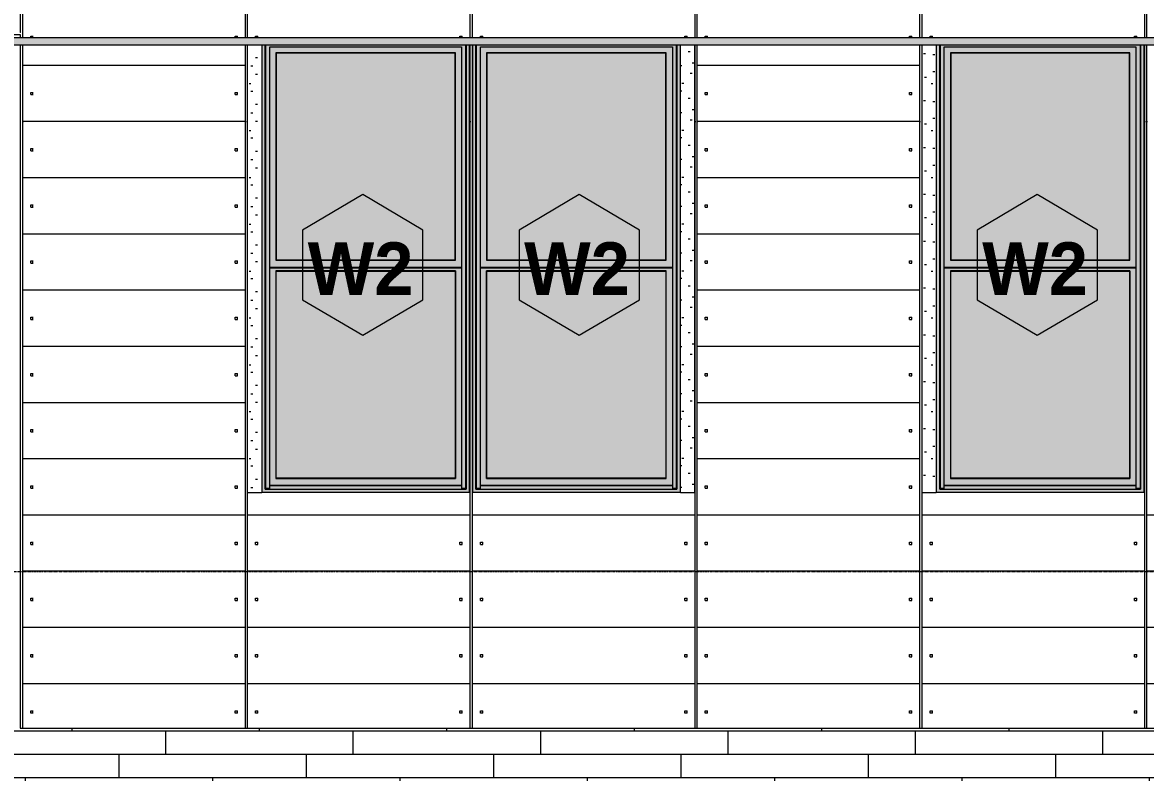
# Model space of a CAD drawing. Header units: inches. Extents: x -4168 to 4202, y -264 to 629.
# Drawn here: x -356 to -164.2, y 101.7 to 229.8 of the extents above; entities that cross this region are included whole.
import ezdxf

# ---------------------------------------------------------------- set-up
doc = ezdxf.new("R2010")
doc.units = ezdxf.units.IN
doc.header["$MEASUREMENT"] = 0
doc.linetypes.add('Grid Line 1_2_', pattern=[0.875, 0.5, -0.125, 0.125, -0.125])
for name, color, linetype, lineweight in [('A-FLOR-LEVL-1', 51, 'Grid Line 1_2_', 9), ('A-GLAZ-1', 151, 'Continuous', 9), ('A-GLAZ-2', 57, 'Continuous', 9), ('A-GLAZ-IDEN', 152, 'Continuous', 9), ('A-WALL-3', 113, 'Continuous', 9), ('A-WALL-PATT-3', 111, 'Continuous', 9)]:
    doc.layers.add(name, color=color, linetype=linetype, lineweight=lineweight)
doc.styles.add('Century Gothic_B', font='GOTHICB.TTF', dxfattribs={"height": 9})

# ---------------------------------------------------------------- blocks, each defined once
blk = doc.blocks.new('Basic Wall _ EXT - FIBER CEMENT - LARGE - ___-2505167-BUILDING ELEVATION - SOUTH')
at = {"layer": 'A-WALL-3'}
for points in [[(10850.69, 227.19), (10851.64, 227.19), (10850.69, 227.25), (9980.69, 227.25), (9979.94, 227.19), (10840.83, 227.19)], [(10850.69, 225.94), (10851.64, 225.94), (10851.64, 227.19), (9979.94, 227.19), (9979.94, 225.94), (10840.83, 225.94)]]:
    blk.add_hatch(color=256, dxfattribs=at).paths.add_polyline_path(points, flags=0)
for p, q in [((9979.94, 227.19), (10851.64, 227.19)), ((9979.94, 225.94), (10851.64, 225.94))]:
    blk.add_line(p, q, dxfattribs=at)
blk = doc.blocks.new('Window-Double_Hung-Marvin-Essential - ESDH3066 - 2nd Floor-3357214-BUILDING ELEVATION - SOUTH')
at = {"layer": 'A-GLAZ-1'}
for points in [[(12047.54, 149.5), (12047.53, 225.94), (12046.95, 225.94), (12046.95, 150.09), (12012.63, 150.09), (12012.63, 225.94), (12012.04, 225.94), (12012.04, 149.5), (12046.95, 149.5)], [(12012.63, 150.09), (12012.71, 150.17), (12012.71, 225.94), (12012.63, 225.94), (12012.63, 150.17)], [(12046.16, 150.17), (12046.87, 150.17), (12046.87, 225.94), (12012.71, 225.94), (12012.71, 150.17), (12013.41, 150.17), (12013.41, 225.63), (12046.16, 225.63), (12046.16, 150.87)], [(12014.51, 224.53), (12045.07, 224.53), (12045.07, 224.59), (12014.45, 224.59)], [(12014.45, 189.16), (12014.51, 189.22), (12014.51, 224.53), (12014.45, 224.53), (12014.45, 189.22)], [(12045.07, 189.22), (12045.07, 224.53), (12014.51, 224.51), (12014.51, 189.22), (12043.48, 189.22)], [(12045.13, 189.16), (12045.13, 224.59), (12045.07, 224.53), (12045.07, 189.22)], [(12046.95, 150.09), (12046.95, 225.94), (12046.87, 225.94), (12046.87, 150.17)], [(12014.51, 189.16), (12045.13, 189.16), (12045.07, 189.22), (12014.51, 189.22), (12014.45, 189.16)], [(12045.57, 187.81), (12046.16, 187.81), (12046.16, 187.94), (12013.41, 187.94), (12013.41, 187.81), (12045.13, 187.81)], [(12014.51, 187.28), (12045.07, 187.28), (12045.07, 187.34), (12014.45, 187.34)], [(12014.45, 151.91), (12014.51, 151.97), (12014.51, 187.28), (12014.45, 187.28), (12014.45, 151.97)], [(12045.07, 151.97), (12045.07, 187.28), (12014.51, 187.28), (12014.51, 151.97), (12043.48, 151.97)], [(12045.13, 151.91), (12045.13, 187.34), (12045.07, 187.28), (12045.07, 151.97)], [(12045.07, 151.91), (12045.13, 151.91), (12045.07, 151.97), (12014.51, 151.97), (12014.51, 151.91), (12043.48, 151.91)], [(12012.63, 150.09), (12012.71, 150.09), (12046.95, 150.09), (12046.87, 150.17), (12046.16, 150.19), (12046.16, 150.66), (12013.41, 150.66), (12013.41, 150.17), (12012.71, 150.17), (12012.63, 150.09)]]:
    blk.add_hatch(color=256, dxfattribs=at).paths.add_polyline_path(points, flags=0)
h = blk.add_hatch(color=256, dxfattribs=at)
h.paths.add_polyline_path([(12046.16, 187.94), (12046.16, 225.63), (12013.41, 225.62), (12013.41, 187.94), (12045.73, 187.94)], flags=0)
h.paths.add_polyline_path([(12045.13, 189.16), (12014.45, 189.16), (12014.45, 224.59), (12045.13, 224.59), (12045.13, 191.96)], flags=0)
h = blk.add_hatch(color=256, dxfattribs=at)
h.paths.add_polyline_path([(12013.41, 150.69), (12046.16, 150.69), (12046.16, 187.81), (12013.41, 187.78), (12013.41, 150.87)], flags=0)
h.paths.add_polyline_path([(12014.45, 151.91), (12014.45, 187.34), (12045.13, 187.34), (12045.13, 151.91), (12023.76, 151.91)], flags=0)
h = blk.add_hatch(color=256, dxfattribs=at)
h.paths.add_polyline_path([(12012.63, 150.09), (12012.63, 150.09), (12012.63, 150.17)], flags=0)
h.paths.add_polyline_path([(12046.95, 150.09), (12046.95, 150.09), (12046.95, 150.09)], flags=0)
at = {"layer": 'A-GLAZ-2'}
h = blk.add_hatch(dxfattribs=at)
h.set_pattern_fill('FP_87', color=256, style=0, pattern_type=2)
h.set_pattern_definition([(0, (12048.108, 131.16), (0, 8), [0.33, -7.67]), (0, (12050.668, 131.32), (0, 8), [0.33, -7.67]), (0, (12049.228, 133.08), (0, 8), [0.33, -7.67]), (0, (12050.988, 134.36), (0, 8), [0.33, -7.67]), (0, (12048.908, 134.84), (0, 8), [0.33, -7.67]), (0, (12049.548, 136.76), (0, 8), [0.33, -7.67]), (0, (12048.428, 138.2), (0, 8), [0.33, -7.67]), (0, (12050.988, 138.04), (0, 8), [0.33, -7.67]), (0, (12052.908, 138.36), (0, 8), [0.33, -7.67]), (0, (12053.868, 136.44), (0, 8), [0.33, -7.67]), (0, (12055.468, 136.28), (0, 8), [0.33, -7.67]), (0, (12055.468, 133.4), (0, 8), [0.33, -7.67]), (0, (12054.028, 132.44), (0, 8), [0.33, -7.67]), (0, (12051.788, 132.92), (0, 8), [0.33, -7.67]), (0, (12053.228, 134.36), (0, 8), [0.33, -7.67]), (0, (12051.788, 135.8), (0, 8), [0.33, -7.67]), (0, (12055.148, 131.32), (0, 8), [0.33, -7.67])])
h.paths.add_polyline_path([(12012.04, 149.5), (12012.04, 225.94), (12009.58, 225.94), (12009.58, 149.5)], flags=0)
at = {"layer": 'A-GLAZ-1'}
for p, q in [((12009.58, 225.94), (12009.58, 149.5)), ((12012.04, 225.94), (12012.04, 149.5)), ((12012.63, 150.09), (12012.63, 225.94)), ((12012.71, 225.94), (12012.71, 150.17)), ((12013.41, 225.63), (12046.16, 225.63)), ((12013.41, 150.17), (12013.41, 225.63)), ((12014.51, 224.53), (12014.45, 224.59)), ((12014.45, 224.59), (12014.45, 189.16)), ((12045.13, 224.59), (12014.45, 224.59)), ((12014.51, 224.53), (12014.51, 189.22)), ((12045.07, 224.53), (12014.51, 224.53)), ((12045.07, 224.53), (12045.13, 224.59)), ((12045.07, 189.22), (12045.07, 224.53)), ((12045.13, 189.16), (12045.13, 224.59)), ((12046.16, 225.63), (12046.16, 150.17)), ((12046.87, 225.94), (12046.87, 150.17)), ((12046.95, 225.94), (12046.95, 150.09)), ((12047.54, 149.5), (12047.54, 225.94)), ((12014.51, 189.22), (12014.45, 189.16)), ((12014.45, 189.16), (12045.13, 189.16)), ((12014.51, 189.22), (12045.07, 189.22)), ((12045.13, 189.16), (12045.07, 189.22)), ((12046.16, 187.94), (12013.41, 187.94)), ((12046.16, 187.81), (12013.41, 187.81)), ((12045.13, 187.34), (12014.45, 187.34)), ((12014.45, 187.34), (12014.51, 187.28)), ((12014.45, 187.34), (12014.45, 151.91)), ((12014.51, 187.28), (12045.07, 187.28)), ((12014.51, 151.97), (12014.51, 187.28)), ((12045.07, 187.28), (12045.13, 187.34)), ((12045.07, 187.28), (12045.07, 151.97)), ((12045.13, 187.34), (12045.13, 151.91)), ((12014.45, 151.91), (12014.51, 151.97)), ((12014.45, 151.91), (12045.13, 151.91)), ((12045.07, 151.97), (12014.51, 151.97)), ((12045.13, 151.91), (12045.07, 151.97)), ((12012.71, 150.17), (12012.63, 150.09)), ((12012.63, 150.09), (12046.95, 150.09)), ((12013.41, 150.17), (12012.71, 150.17)), ((12046.16, 150.69), (12013.41, 150.69)), ((12046.16, 150.66), (12013.41, 150.66)), ((12046.87, 150.17), (12046.16, 150.17)), ((12046.95, 150.09), (12046.87, 150.17)), ((12009.58, 149.5), (12012.04, 149.5)), ((12047.54, 149.5), (12012.04, 149.5))]:
    blk.add_line(p, q, dxfattribs=at)
blk = doc.blocks.new('Window-Double_Hung-Marvin-Essential - ESDH3066 - 2nd Floor-3357213-BUILDING ELEVATION - SOUTH')
at = {"layer": 'A-GLAZ-1'}
for points in [[(11314.87, 149.5), (11315.54, 149.5), (11315.53, 225.94), (11314.95, 225.94), (11314.95, 150.09), (11280.63, 150.09), (11280.63, 225.94), (11280.04, 225.94), (11280.04, 149.5), (11314.51, 149.5)], [(11280.63, 150.09), (11280.71, 150.17), (11280.71, 225.94), (11280.63, 225.94), (11280.63, 150.17)], [(11314.87, 150.17), (11314.87, 225.94), (11280.71, 225.94), (11280.71, 150.17), (11281.42, 150.17), (11281.42, 225.63), (11314.17, 225.63), (11314.17, 150.17), (11314.51, 150.17)], [(11313.07, 224.53), (11313.07, 224.59), (11282.45, 224.59), (11282.51, 224.53), (11294.29, 224.53)], [(11282.45, 189.16), (11282.51, 189.22), (11282.51, 224.53), (11282.45, 224.53), (11282.45, 189.22)], [(11313.07, 189.22), (11313.07, 224.53), (11282.51, 224.53), (11282.51, 189.22), (11294.29, 189.22)], [(11313.13, 189.16), (11313.13, 224.59), (11313.07, 224.53), (11313.07, 189.22)], [(11314.95, 150.09), (11314.95, 225.94), (11314.87, 225.94), (11314.87, 150.17), (11314.95, 150.09)], [(11313.13, 189.16), (11313.07, 189.22), (11282.51, 189.22), (11282.51, 189.16), (11313.07, 189.16)], [(11313.57, 187.81), (11314.17, 187.81), (11314.17, 187.94), (11281.42, 187.94), (11281.42, 187.81), (11313.13, 187.81)], [(11294.29, 187.28), (11313.07, 187.28), (11313.07, 187.34), (11282.45, 187.34), (11282.51, 187.28)], [(11282.45, 151.91), (11282.51, 151.97), (11282.51, 187.28), (11282.45, 187.28), (11282.45, 151.97)], [(11294.29, 151.97), (11313.07, 151.97), (11313.07, 187.28), (11282.51, 187.28), (11282.51, 151.97)], [(11313.13, 151.91), (11313.13, 187.34), (11313.07, 187.28), (11313.07, 151.97)], [(11313.07, 151.91), (11313.13, 151.91), (11313.07, 151.97), (11282.51, 151.97), (11282.51, 151.91), (11294.29, 151.91)], [(11314.51, 150.09), (11314.95, 150.09), (11314.87, 150.17), (11314.17, 150.19), (11314.17, 150.66), (11281.42, 150.65), (11281.42, 150.17), (11280.71, 150.17), (11280.63, 150.09), (11314.17, 150.09)], [(11280.63, 150.09), (11280.63, 150.09), (11280.63, 150.17)]]:
    blk.add_hatch(color=256, dxfattribs=at).paths.add_polyline_path(points, flags=0)
h = blk.add_hatch(color=256, dxfattribs=at)
h.paths.add_polyline_path([(11281.42, 187.94), (11314.17, 187.94), (11314.17, 225.63), (11281.42, 225.63), (11281.42, 188.12)], flags=0)
h.paths.add_polyline_path([(11313.13, 189.16), (11282.45, 189.16), (11282.45, 224.59), (11313.13, 224.59), (11313.13, 191.96)], flags=0)
h = blk.add_hatch(color=256, dxfattribs=at)
h.paths.add_polyline_path([(11294.29, 150.69), (11314.17, 150.69), (11314.17, 187.81), (11281.42, 187.78), (11281.42, 150.69), (11282.45, 150.69)], flags=0)
h.paths.add_polyline_path([(11294.29, 151.91), (11282.45, 151.91), (11282.45, 187.34), (11313.13, 187.34), (11313.13, 151.91)], flags=0)
at = {"layer": 'A-GLAZ-2'}
h = blk.add_hatch(dxfattribs=at)
h.set_pattern_fill('FP_88', color=256, style=0, pattern_type=2)
h.set_pattern_definition([(180, (11279.471, 131.16), (1e-15, 8), [0.33, -7.67]), (180, (11276.911, 131.32), (1e-15, 8), [0.33, -7.67]), (180, (11278.351, 133.08), (1e-15, 8), [0.33, -7.67]), (180, (11276.591, 134.36), (1e-15, 8), [0.33, -7.67]), (180, (11278.671, 134.84), (1e-15, 8), [0.33, -7.67]), (180, (11278.031, 136.76), (1e-15, 8), [0.33, -7.67]), (180, (11279.151, 138.2), (1e-15, 8), [0.33, -7.67]), (180, (11276.591, 138.04), (1e-15, 8), [0.33, -7.67]), (180, (11274.671, 138.36), (1e-15, 8), [0.33, -7.67]), (180, (11273.711, 136.44), (1e-15, 8), [0.33, -7.67]), (180, (11272.111, 136.28), (1e-15, 8), [0.33, -7.67]), (180, (11272.111, 133.4), (1e-15, 8), [0.33, -7.67]), (180, (11273.551, 132.44), (1e-15, 8), [0.33, -7.67]), (180, (11275.791, 132.92), (1e-15, 8), [0.33, -7.67]), (180, (11274.351, 134.36), (1e-15, 8), [0.33, -7.67]), (180, (11275.791, 135.8), (1e-15, 8), [0.33, -7.67]), (180, (11272.431, 131.32), (1e-15, 8), [0.33, -7.67])])
h.paths.add_polyline_path([(11315.54, 149.5), (11318, 149.5), (11318, 225.94), (11315.54, 225.94), (11315.54, 150.09)], flags=0)
at = {"layer": 'A-GLAZ-1'}
for p, q in [((11280.04, 225.94), (11280.04, 149.5)), ((11280.63, 150.09), (11280.63, 225.94)), ((11280.71, 150.17), (11280.71, 225.94)), ((11281.42, 150.17), (11281.42, 225.63)), ((11281.42, 225.63), (11314.17, 225.63)), ((11282.45, 224.59), (11282.51, 224.53)), ((11282.45, 224.59), (11282.45, 189.16)), ((11313.13, 224.59), (11282.45, 224.59)), ((11313.07, 224.53), (11282.51, 224.53)), ((11282.51, 224.53), (11282.51, 189.22)), ((11313.13, 224.59), (11313.07, 224.53)), ((11313.07, 189.22), (11313.07, 224.53)), ((11313.13, 189.16), (11313.13, 224.59)), ((11314.17, 225.63), (11314.17, 150.17)), ((11314.87, 150.17), (11314.87, 225.94)), ((11314.95, 225.94), (11314.95, 150.09)), ((11315.54, 149.5), (11315.54, 225.94)), ((11318, 149.5), (11318, 225.94)), ((11282.51, 189.22), (11282.45, 189.16)), ((11282.45, 189.16), (11313.13, 189.16)), ((11282.51, 189.22), (11313.07, 189.22)), ((11313.13, 189.16), (11313.07, 189.22)), ((11314.17, 187.94), (11281.42, 187.94)), ((11314.17, 187.81), (11281.42, 187.81)), ((11313.13, 187.34), (11282.45, 187.34)), ((11282.45, 187.34), (11282.51, 187.28)), ((11282.45, 151.91), (11282.45, 187.34)), ((11282.51, 187.28), (11313.07, 187.28)), ((11282.51, 151.97), (11282.51, 187.28)), ((11313.07, 187.28), (11313.13, 187.34)), ((11313.07, 187.28), (11313.07, 151.97)), ((11313.13, 151.91), (11313.13, 187.34)), ((11282.51, 151.97), (11282.45, 151.91)), ((11282.45, 151.91), (11313.13, 151.91)), ((11313.07, 151.97), (11282.51, 151.97)), ((11313.07, 151.97), (11313.13, 151.91)), ((11280.71, 150.17), (11280.63, 150.09)), ((11280.63, 150.09), (11314.95, 150.09)), ((11281.42, 150.17), (11280.71, 150.17)), ((11314.17, 150.69), (11281.42, 150.69)), ((11314.17, 150.66), (11281.42, 150.66)), ((11314.87, 150.17), (11314.17, 150.17)), ((11314.95, 150.09), (11314.87, 150.17)), ((11315.54, 149.5), (11280.04, 149.5)), ((11315.54, 149.5), (11318, 149.5))]:
    blk.add_line(p, q, dxfattribs=at)
blk = doc.blocks.new('Window Tag - ONE-2920521-BUILDING ELEVATION - SOUTH')
at = {"layer": 'A-GLAZ-IDEN'}
for p, q in [((10069.47, 200.37), (10059.19, 194.32)), ((10079.74, 194.32), (10069.47, 200.37)), ((10059.19, 194.32), (10059.19, 182.43)), ((10079.74, 182.38), (10079.74, 194.32)), ((10059.19, 182.43), (10069.47, 176.37)), ((10069.47, 176.37), (10079.74, 182.38))]:
    blk.add_line(p, q, dxfattribs=at)

msp = doc.modelspace()

# ---------------------------------------------------------------- hatches: boundary and pattern name
at = {"layer": 'A-WALL-PATT-3'}
h = msp.add_hatch(dxfattribs=at)
h.set_pattern_fill('FP_84', color=256, style=0, pattern_type=2)
h.set_pattern_definition([(0, (-85.85, 110.18), (-38.4, 120.375), [0.392, -38.007]), (0, (-85.85, 110.57), (-38.4, 120.375), [0.392, -38.007]), (0, (-85.85, 126.54), (-38.4, 120.375), [0.392, -38.007]), (0, (-85.85, 126.93), (-38.4, 120.375), [0.392, -38.007]), (0, (-85.85, 142.89), (-38.4, 120.375), [0.392, -38.007]), (0, (-85.85, 143.29), (-38.4, 120.375), [0.392, -38.007]), (0, (-85.85, 159.25), (-38.4, 120.375), [0.392, -38.007]), (0, (-85.85, 159.64), (-38.4, 120.375), [0.392, -38.007]), (0, (-85.85, 175.61), (-38.4, 120.375), [0.392, -38.007]), (0, (-85.85, 176), (-38.4, 120.375), [0.392, -38.007]), (0, (-85.85, 191.96), (-38.4, 120.375), [0.392, -38.007]), (0, (-85.85, 192.36), (-38.4, 120.375), [0.392, -38.007]), (0, (-85.85, 208.32), (-38.4, 120.375), [0.392, -38.007]), (0, (-85.85, 208.71), (-38.4, 120.375), [0.392, -38.007]), (0, (-85.85, 224.68), (-38.4, 120.375), [0.392, -38.007]), (0, (-85.85, 225.07), (-38.4, 120.375), [0.392, -38.007]), (0, (-68.4, 110.18), (-38.4, 120.375), [0.392, -38.007]), (0, (-68.4, 110.57), (-38.4, 120.375), [0.392, -38.007]), (0, (-68.4, 126.54), (-38.4, 120.375), [0.392, -38.007]), (0, (-68.4, 126.93), (-38.4, 120.375), [0.392, -38.007]), (0, (-68.4, 142.89), (-38.4, 120.375), [0.392, -38.007]), (0, (-68.4, 143.29), (-38.4, 120.375), [0.392, -38.007]), (0, (-68.4, 159.25), (-38.4, 120.375), [0.392, -38.007]), (0, (-68.4, 159.64), (-38.4, 120.375), [0.392, -38.007]), (0, (-68.4, 175.61), (-38.4, 120.375), [0.392, -38.007]), (0, (-68.4, 176), (-38.4, 120.375), [0.392, -38.007]), (0, (-68.4, 191.96), (-38.4, 120.375), [0.392, -38.007]), (0, (-68.4, 192.36), (-38.4, 120.375), [0.392, -38.007]), (0, (-68.4, 208.32), (-38.4, 120.375), [0.392, -38.007]), (0, (-68.4, 208.71), (-38.4, 120.375), [0.392, -38.007]), (0, (-68.4, 224.68), (-38.4, 120.375), [0.392, -38.007]), (0, (-68.4, 225.07), (-38.4, 120.375), [0.392, -38.007]), (0, (-50.95, 110.18), (-38.4, 120.375), [0.392, -38.007]), (0, (-50.95, 110.57), (-38.4, 120.375), [0.392, -38.007]), (0, (-50.95, 126.54), (-38.4, 120.375), [0.392, -38.007]), (0, (-50.95, 126.93), (-38.4, 120.375), [0.392, -38.007]), (0, (-50.95, 142.89), (-38.4, 120.375), [0.392, -38.007]), (0, (-50.95, 143.29), (-38.4, 120.375), [0.392, -38.007]), (0, (-50.95, 159.25), (-38.4, 120.375), [0.392, -38.007]), (0, (-50.95, 159.64), (-38.4, 120.375), [0.392, -38.007]), (0, (-50.95, 175.61), (-38.4, 120.375), [0.392, -38.007]), (0, (-50.95, 176), (-38.4, 120.375), [0.392, -38.007]), (0, (-50.95, 191.96), (-38.4, 120.375), [0.392, -38.007]), (0, (-50.95, 192.36), (-38.4, 120.375), [0.392, -38.007]), (0, (-50.95, 208.32), (-38.4, 120.375), [0.392, -38.007]), (0, (-50.95, 208.71), (-38.4, 120.375), [0.392, -38.007]), (0, (-50.95, 224.68), (-38.4, 120.375), [0.392, -38.007]), (0, (-50.95, 225.07), (-38.4, 120.375), [0.392, -38.007]), (90, (-87.593, 107.625), (-38.4, 2e-15), [120, -0.375]), (90, (-87.218, 107.625), (-38.4, 2e-15), [120, -0.375]), (90, (-85.852, 110.18), (-38.4, 2e-15), [0.392, -119.982]), (90, (-85.852, 126.536), (-38.4, 2e-15), [0.392, -119.982]), (90, (-85.852, 142.893), (-38.4, 2e-15), [0.392, -119.982]), (90, (-85.852, 159.25), (-38.4, 2e-15), [0.392, -119.982]), (90, (-85.852, 175.607), (-38.4, 2e-15), [0.392, -119.982]), (90, (-85.852, 191.964), (-38.4, 2e-15), [0.393, -119.983]), (90, (-85.852, 208.322), (-38.4, 2e-15), [0.392, -119.982]), (90, (-85.852, 224.68), (-38.4, 2e-15), [0.392, -119.982]), (90, (-85.46, 110.18), (-38.4, 2e-15), [0.392, -119.982]), (90, (-85.46, 126.536), (-38.4, 2e-15), [0.392, -119.982]), (90, (-85.46, 142.893), (-38.4, 2e-15), [0.392, -119.982]), (90, (-85.46, 159.25), (-38.4, 2e-15), [0.392, -119.982]), (90, (-85.46, 175.607), (-38.4, 2e-15), [0.392, -119.982]), (90, (-85.46, 191.964), (-38.4, 2e-15), [0.393, -119.983]), (90, (-85.46, 208.322), (-38.4, 2e-15), [0.392, -119.982]), (90, (-85.46, 224.68), (-38.4, 2e-15), [0.392, -119.982]), (90, (-68.402, 110.18), (-38.4, 2e-15), [0.392, -119.982]), (90, (-68.402, 126.536), (-38.4, 2e-15), [0.392, -119.982]), (90, (-68.402, 142.893), (-38.4, 2e-15), [0.392, -119.982]), (90, (-68.402, 159.25), (-38.4, 2e-15), [0.392, -119.982]), (90, (-68.402, 175.607), (-38.4, 2e-15), [0.392, -119.982]), (90, (-68.402, 191.964), (-38.4, 2e-15), [0.393, -119.983]), (90, (-68.402, 208.322), (-38.4, 2e-15), [0.392, -119.982]), (90, (-68.402, 224.68), (-38.4, 2e-15), [0.392, -119.982]), (90, (-68.01, 110.18), (-38.4, 2e-15), [0.392, -119.982]), (90, (-68.01, 126.536), (-38.4, 2e-15), [0.392, -119.982]), (90, (-68.01, 142.893), (-38.4, 2e-15), [0.392, -119.982]), (90, (-68.01, 159.25), (-38.4, 2e-15), [0.392, -119.982]), (90, (-68.01, 175.607), (-38.4, 2e-15), [0.392, -119.982]), (90, (-68.01, 191.964), (-38.4, 2e-15), [0.393, -119.983]), (90, (-68.01, 208.322), (-38.4, 2e-15), [0.392, -119.982]), (90, (-68.01, 224.68), (-38.4, 2e-15), [0.392, -119.982]), (90, (-50.952, 110.18), (-38.4, 2e-15), [0.392, -119.982]), (90, (-50.952, 126.536), (-38.4, 2e-15), [0.392, -119.982]), (90, (-50.952, 142.893), (-38.4, 2e-15), [0.392, -119.982]), (90, (-50.952, 159.25), (-38.4, 2e-15), [0.392, -119.982]), (90, (-50.952, 175.607), (-38.4, 2e-15), [0.392, -119.982]), (90, (-50.952, 191.964), (-38.4, 2e-15), [0.393, -119.983]), (90, (-50.952, 208.322), (-38.4, 2e-15), [0.392, -119.982]), (90, (-50.952, 224.68), (-38.4, 2e-15), [0.392, -119.982]), (90, (-50.56, 110.18), (-38.4, 2e-15), [0.392, -119.982]), (90, (-50.56, 126.536), (-38.4, 2e-15), [0.392, -119.982]), (90, (-50.56, 142.893), (-38.4, 2e-15), [0.392, -119.982]), (90, (-50.56, 159.25), (-38.4, 2e-15), [0.392, -119.982]), (90, (-50.56, 175.607), (-38.4, 2e-15), [0.392, -119.982]), (90, (-50.56, 191.964), (-38.4, 2e-15), [0.393, -119.983]), (90, (-50.56, 208.322), (-38.4, 2e-15), [0.392, -119.982]), (90, (-50.56, 224.68), (-38.4, 2e-15), [0.392, -119.982]), (180, (-49.19, 107.25), (-38.4, 120.375), [38.025, -0.375]), (180, (-49.19, 107.62), (-38.4, 120.375), [38.025, -0.375])])
h.paths.add_polyline_path([(-955.7306, 109.25), (-701.6174, 109.25), (-701.6174, 225.9385), (-740.3931, 225.9385), (-740.3931, 149.5), (-778.3541, 149.5), (-778.3541, 225.9385), (-855.5931, 225.9385), (-855.5931, 149.5), (-893.5541, 149.5), (-893.5541, 225.9385), (-894.0572, 225.9385), (-894.0572, 149.5), (-932.0181, 149.5), (-932.0181, 225.9385), (-955.7306, 225.9385), (-955.7306, 120.1639)], flags=0)
h.paths.add_polyline_path([(-399.6931, 109.25), (-394.4174, 109.25), (-394.4174, 225.9385), (-433.1931, 225.9385), (-433.1931, 149.5), (-471.1541, 149.5), (-471.1541, 225.9385), (-548.3931, 225.9385), (-548.3931, 149.5), (-586.3541, 149.5), (-586.361, 225.9385), (-586.8572, 225.9385), (-586.8572, 149.5), (-624.8181, 149.5), (-624.8181, 225.9385), (-663.5939, 225.9385), (-663.5939, 109.25), (-478.5548, 109.25)], flags=0)
h.paths.add_polyline_path([(-356.3939, 109.25), (-356.0181, 109.25), (-356.0181, 225.9385), (-356.3939, 225.9385), (-356.3939, 110)], flags=0)
h.paths.add_polyline_path([(-557.4166, 227.2542), (-356.0181, 227.2542), (-356.0243, 347.501), (-356.3939, 347.501), (-356.3939, 228), (-394.4174, 228), (-394.4174, 347.501), (-433.0056, 347.501), (-433.0056, 271), (-471.1541, 271), (-471.1541, 347.501), (-471.6572, 347.4687), (-471.6572, 271), (-509.8056, 271), (-509.8056, 347.501), (-586.7931, 347.501), (-586.7931, 271), (-624.9416, 271), (-624.9416, 347.501), (-663.5939, 347.501), (-663.5939, 228), (-701.6174, 228), (-701.6174, 347.501), (-740.3931, 347.501), (-740.3931, 271), (-778.5416, 271), (-778.5416, 347.501), (-855.4056, 347.501), (-855.4056, 271), (-893.5541, 271), (-893.5606, 347.501), (-894.0572, 347.4687), (-894.0572, 271), (-932.2056, 271), (-932.2056, 347.501), (-955.7306, 347.501), (-955.7306, 227.2542), (-577.132, 227.2542)], flags=0)
h.paths.add_polyline_path([(-458.8394, 348.8167), (-356.0181, 348.8167), (-356.0181, 349.5), (-955.7306, 349.5), (-955.7306, 348.8167), (-459.2974, 348.8167)], flags=0)
h = msp.add_hatch(dxfattribs=at)
h.set_pattern_fill('FP_85', color=256, style=0, pattern_type=2)
h.set_pattern_definition([(0, (-162.65, 140.604), (-38.4, 76.8), [0.392, -38.007]), (0, (-162.65, 140.996), (-38.4, 76.8), [0.392, -38.007]), (0, (-162.65, 150.204), (-38.4, 76.8), [0.392, -38.007]), (0, (-162.65, 150.596), (-38.4, 76.8), [0.392, -38.007]), (0, (-162.65, 159.804), (-38.4, 76.8), [0.392, -38.007]), (0, (-162.65, 160.196), (-38.4, 76.8), [0.392, -38.007]), (0, (-162.65, 169.404), (-38.4, 76.8), [0.392, -38.007]), (0, (-162.65, 169.796), (-38.4, 76.8), [0.392, -38.007]), (0, (-162.65, 179.004), (-38.4, 76.8), [0.392, -38.007]), (0, (-162.65, 179.396), (-38.4, 76.8), [0.392, -38.007]), (0, (-162.65, 188.604), (-38.4, 76.8), [0.392, -38.007]), (0, (-162.65, 188.996), (-38.4, 76.8), [0.392, -38.007]), (0, (-162.65, 198.204), (-38.4, 76.8), [0.392, -38.007]), (0, (-162.65, 198.596), (-38.4, 76.8), [0.392, -38.007]), (0, (-162.65, 207.804), (-38.4, 76.8), [0.392, -38.007]), (0, (-162.65, 208.196), (-38.4, 76.8), [0.392, -38.007]), (0, (-127.75, 140.604), (-38.4, 76.8), [0.392, -38.007]), (0, (-127.75, 140.996), (-38.4, 76.8), [0.392, -38.007]), (0, (-127.75, 150.204), (-38.4, 76.8), [0.392, -38.007]), (0, (-127.75, 150.596), (-38.4, 76.8), [0.392, -38.007]), (0, (-127.75, 159.804), (-38.4, 76.8), [0.392, -38.007]), (0, (-127.75, 160.196), (-38.4, 76.8), [0.392, -38.007]), (0, (-127.75, 169.404), (-38.4, 76.8), [0.392, -38.007]), (0, (-127.75, 169.796), (-38.4, 76.8), [0.392, -38.007]), (0, (-127.75, 179.004), (-38.4, 76.8), [0.392, -38.007]), (0, (-127.75, 179.396), (-38.4, 76.8), [0.392, -38.007]), (0, (-127.75, 188.604), (-38.4, 76.8), [0.392, -38.007]), (0, (-127.75, 188.996), (-38.4, 76.8), [0.392, -38.007]), (0, (-127.75, 198.204), (-38.4, 76.8), [0.392, -38.007]), (0, (-127.75, 198.596), (-38.4, 76.8), [0.392, -38.007]), (0, (-127.75, 207.804), (-38.4, 76.8), [0.392, -38.007]), (0, (-127.75, 208.196), (-38.4, 76.8), [0.392, -38.007]), (90, (-164.393, 136), (-38.4, 2e-15), [76.8, 0, 0, 0]), (90, (-164.018, 136), (-38.4, 2e-15), [76.8, 0, 0, 0]), (90, (-162.652, 140.604), (-38.4, 2e-15), [0.392, -76.407]), (90, (-162.652, 150.204), (-38.4, 2e-15), [0.392, -76.407]), (90, (-162.652, 159.804), (-38.4, 2e-15), [0.392, -76.407]), (90, (-162.652, 169.404), (-38.4, 2e-15), [0.392, -76.407]), (90, (-162.652, 179.004), (-38.4, 2e-15), [0.392, -76.407]), (90, (-162.652, 188.604), (-38.4, 2e-15), [0.393, -76.408]), (90, (-162.652, 198.204), (-38.4, 2e-15), [0.392, -76.407]), (90, (-162.652, 207.804), (-38.4, 2e-15), [0.392, -76.407]), (90, (-162.26, 140.604), (-38.4, 2e-15), [0.392, -76.407]), (90, (-162.26, 150.204), (-38.4, 2e-15), [0.392, -76.407]), (90, (-162.26, 159.804), (-38.4, 2e-15), [0.392, -76.407]), (90, (-162.26, 169.404), (-38.4, 2e-15), [0.392, -76.407]), (90, (-162.26, 179.004), (-38.4, 2e-15), [0.392, -76.407]), (90, (-162.26, 188.604), (-38.4, 2e-15), [0.393, -76.408]), (90, (-162.26, 198.204), (-38.4, 2e-15), [0.392, -76.407]), (90, (-162.26, 207.804), (-38.4, 2e-15), [0.392, -76.407]), (90, (-127.752, 140.604), (-38.4, 2e-15), [0.392, -76.407]), (90, (-127.752, 150.204), (-38.4, 2e-15), [0.392, -76.407]), (90, (-127.752, 159.804), (-38.4, 2e-15), [0.392, -76.407]), (90, (-127.752, 169.404), (-38.4, 2e-15), [0.392, -76.407]), (90, (-127.752, 179.004), (-38.4, 2e-15), [0.392, -76.407]), (90, (-127.752, 188.604), (-38.4, 2e-15), [0.393, -76.408]), (90, (-127.752, 198.204), (-38.4, 2e-15), [0.392, -76.407]), (90, (-127.752, 207.804), (-38.4, 2e-15), [0.392, -76.407]), (90, (-127.36, 140.604), (-38.4, 2e-15), [0.392, -76.407]), (90, (-127.36, 150.204), (-38.4, 2e-15), [0.392, -76.407]), (90, (-127.36, 159.804), (-38.4, 2e-15), [0.392, -76.407]), (90, (-127.36, 169.404), (-38.4, 2e-15), [0.392, -76.407]), (90, (-127.36, 179.004), (-38.4, 2e-15), [0.392, -76.407]), (90, (-127.36, 188.604), (-38.4, 2e-15), [0.393, -76.408]), (90, (-127.36, 198.204), (-38.4, 2e-15), [0.392, -76.407]), (90, (-127.36, 207.804), (-38.4, 2e-15), [0.392, -76.407]), (180, (-125.99, 136), (-38.4, 76.8), [38.025, -0.375]), (180, (-125.99, 145.6), (-38.4, 76.8), [38.025, -0.375]), (180, (-125.99, 155.2), (-38.4, 76.8), [38.025, -0.375]), (180, (-125.99, 164.8), (-38.4, 76.8), [38.025, -0.375]), (180, (-125.99, 174.4), (-38.4, 76.8), [38.025, -0.375]), (180, (-125.99, 184), (-38.4, 76.8), [38.025, -0.375]), (180, (-125.99, 193.6), (-38.4, 76.8), [38.025, -0.375]), (180, (-125.99, 203.2), (-38.4, 76.8), [38.025, -0.375])])
h.paths.add_polyline_path([(-93.9056, 109.25), (-93.9056, 225.9385), (-125.9931, 225.9385), (-125.9931, 149.5), (-163.9541, 149.5), (-163.961, 225.9385), (-164.4572, 225.9385), (-164.4572, 149.5), (-202.4181, 149.5), (-202.4181, 225.9385), (-241.1931, 225.9385), (-241.1931, 149.5), (-279.1541, 149.5), (-279.1541, 225.9385), (-279.6572, 225.9385), (-279.6572, 149.5), (-317.6181, 149.5), (-317.6181, 225.9385), (-356.0181, 225.9385), (-356.0181, 109.25), (-94.2806, 109.25), (-94.2806, 110), (-94.1556, 110), (-94.1556, 109.25), (-94.1038, 109.25)], flags=0)
h.paths.add_polyline_path([(-168.0367, 227.2542), (-93.9056, 227.2542), (-93.9056, 347.501), (-125.8056, 347.501), (-125.8056, 271), (-163.9541, 271), (-163.9541, 347.501), (-164.4572, 347.4687), (-164.4572, 271), (-202.6056, 271), (-202.6056, 347.501), (-241.0056, 347.501), (-241.0056, 271), (-279.1541, 271), (-279.1606, 347.501), (-279.6572, 347.4687), (-279.6572, 271), (-317.8056, 271), (-317.8056, 347.501), (-356.0181, 347.501), (-356.0181, 227.2542), (-172.9655, 227.2542)], flags=0)
h.paths.add_polyline_path([(-281.4005, 348.8167), (-93.9056, 348.8167), (-93.9056, 349.5), (-356.0181, 349.5), (-356.0181, 348.8167), (-301.1159, 348.8167)], flags=0)
h = msp.add_hatch(dxfattribs=at)
h.set_pattern_fill('FP_100', color=256, style=0, pattern_type=2)
h.set_pattern_definition([(0, (-931.518, 0.8), (0, 4), []), (90, (-931.518, 0.8), (-8, 8), [4, -28]), (90, (-915.518, 4.8), (-8, 8), [4, -28])])
h.paths.add_polyline_path([(-927.0806, -1.125), (-130.9306, -1.125), (-130.9306, 109.25), (-927.0806, 109.25), (-927.0806, 0)], flags=0)
h.paths.add_polyline_path([(-774.2864, 3.5), (-815.5556, 3.5), (-815.5556, 81), (-744.0556, 81), (-744.0556, 3.5), (-754.571, 3.5)], flags=0)
h.paths.add_polyline_path([(-851.5556, 3.5), (-851.5556, 81), (-816.0556, 81), (-816.0556, 3.5), (-848.2193, 3.5)], flags=0)
h.paths.add_polyline_path([(-586.9897, 3.5), (-622.3556, 3.5), (-622.3556, 81), (-586.8556, 81), (-586.8556, 3.5)], flags=0)
h.paths.add_polyline_path([(-586.3556, 3.5), (-586.3556, 81), (-550.8556, 81), (-550.8556, 3.5), (-582.0609, 3.5)], flags=0)
h.paths.add_polyline_path([(-172.9655, 3.5), (-201.1556, 3.5), (-201.1556, 81), (-165.6556, 81), (-165.6556, 3.5)], flags=0)
h.paths.add_polyline_path([(-434.4556, 3.5), (-469.9556, 3.5), (-469.9556, 81), (-434.4556, 81), (-434.4556, 6.494)], flags=0)
h.paths.add_polyline_path([(-243.6556, 3.5), (-315.1556, 3.5), (-315.1556, 81), (-243.6556, 81), (-243.6556, 6.494)], flags=0)
h.paths.add_polyline_path([(-360.5056, 23.3125), (-389.5056, 23.3125), (-389.5056, 68.3125), (-360.5056, 68.3125), (-360.5056, 24.25)], flags=0)
h.paths.add_polyline_path([(-697.5056, 23.3125), (-697.5056, 68.3125), (-668.5056, 68.3125), (-668.5056, 23.3125), (-696.9431, 23.3125)], flags=0)

# ---------------------------------------------------------------- linework, layer by layer
at = {"layer": 'A-FLOR-LEVL-1'}
msp.add_line((-1284.2667, 136), (1431.264, 136), dxfattribs=at)
at = {"layer": 'A-WALL-3'}
msp.add_line((-356.3939, 109.25), (-94.2806, 109.25), dxfattribs=at)

# ---------------------------------------------------------------- block references
at = {"layer": 'A-GLAZ-1'}
for name, p in [('Window-Double_Hung-Marvin-Essential - ESDH3066 - 2nd Floor-3357214-BUILDING ELEVATION - SOUTH', (-12327.195, 0)), ('Window-Double_Hung-Marvin-Essential - ESDH3066 - 2nd Floor-3357213-BUILDING ELEVATION - SOUTH', (-11559.195, 0)), ('Window-Double_Hung-Marvin-Essential - ESDH3066 - 2nd Floor-3357214-BUILDING ELEVATION - SOUTH', (-12211.995, 0))]:
    msp.add_blockref(name, p, dxfattribs=at)
at = {"layer": 'A-GLAZ-IDEN'}
for p in [(-10367.3591, 0), (-10330.395, 0), (-10252.1591, 0)]:
    msp.add_blockref('Window Tag - ONE-2920521-BUILDING ELEVATION - SOUTH', p, dxfattribs=at)
at = {"layer": 'A-WALL-3'}
msp.add_blockref('Basic Wall _ EXT - FIBER CEMENT - LARGE - ___-2505167-BUILDING ELEVATION - SOUTH', (-10944.795, 0), dxfattribs=at)

# ---------------------------------------------------------------- texts
at = {"layer": 'A-GLAZ-IDEN', "char_height": 9, "width": 22.725, "attachment_point": 1, "style": 'Century Gothic_B'}
for insert in [(-307.2979, 192.2225), (-270.3338, 192.2225), (-192.0979, 192.2225)]:
    msp.add_mtext('W2', dxfattribs=dict(at, insert=insert))

doc.saveas('drawing.dxf')
